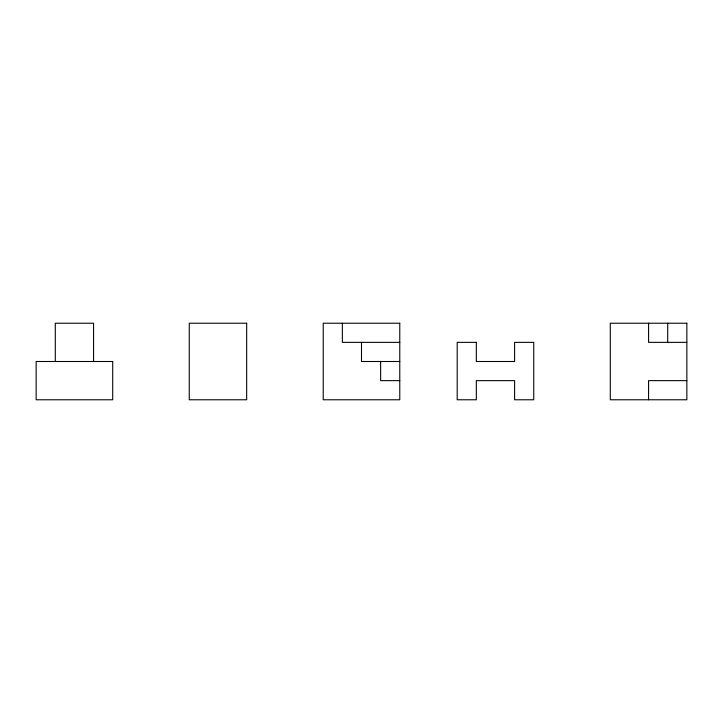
<?xml version="1.0" encoding="UTF-8"?>
<svg xmlns="http://www.w3.org/2000/svg" width="723" height="723" viewBox="0 0 723 723"><rect width="100%" height="100%" fill="white"/><g stroke="black" fill="none" stroke-linecap="round" stroke-linejoin="round"><path stroke-width="1.08" d="M399.774 342.359L342.359 342.359L342.359 323.226M686.85 342.359L648.576 342.359L648.576 323.226M399.774 361.5L361.5 361.5L361.5 342.359M399.774 380.641L380.641 380.641L380.641 361.5M686.85 380.641L648.576 380.641L648.576 399.774M667.709 323.226L667.709 342.359M93.565 361.5L93.565 323.226L55.291 323.226L55.291 361.5M246.67 323.226L189.254 323.226L189.254 399.774L246.67 399.774L246.67 323.226M399.774 323.226L323.226 323.226L323.226 399.774L399.774 399.774L399.774 323.226M686.85 323.226L610.293 323.226L610.293 399.774L686.85 399.774L686.85 323.226M476.33 342.359L457.189 342.359L457.189 399.774L476.33 399.774L476.33 380.641L514.604 380.641L514.604 399.774L533.746 399.774L533.746 342.359L514.604 342.359L514.604 361.5L476.33 361.5L476.33 342.359M112.707 361.5L36.15 361.5L36.15 399.774L112.707 399.774L112.707 361.5"/></g></svg>
